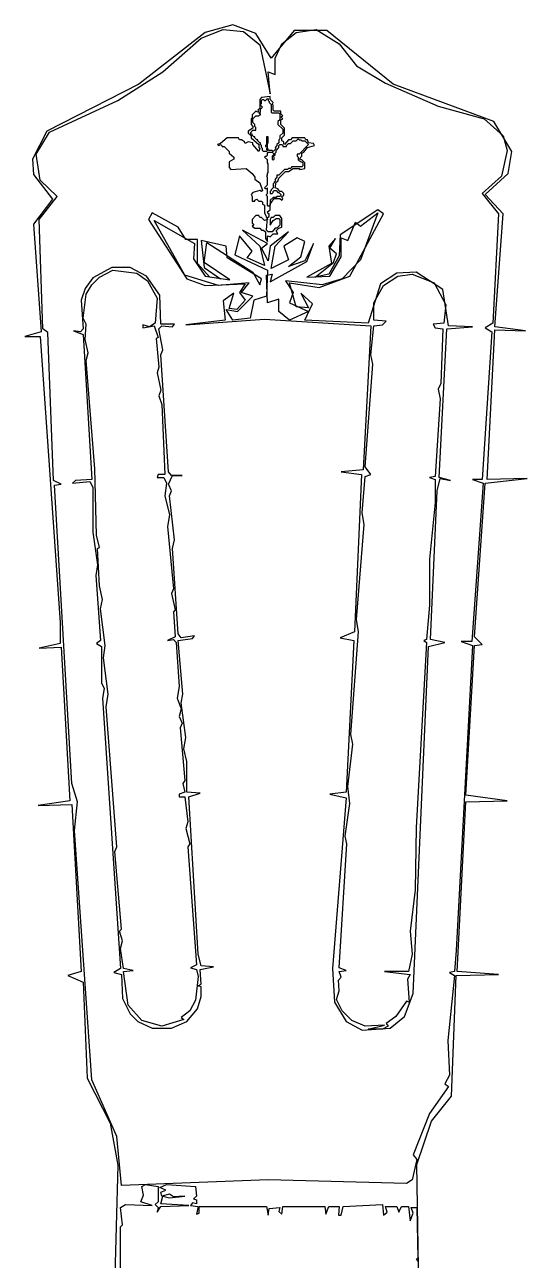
# Model space of a CAD drawing. Extents: x 166 to 207, y 289 to 490.
# Drawn here: x 166 to 206.7, y 389.9 to 489.8 of the extents above; entities that cross this region are included whole.
import ezdxf

# ---------------------------------------------------------------- set-up
doc = ezdxf.new("R2010")
doc.units = 0
doc.layers.add('BODY', color=7, linetype='Continuous')

msp = doc.modelspace()

# ---------------------------------------------------------------- linework, layer by layer
at = {"layer": 'BODY'}
for p, q in [((180.31, 488.682), (182.093, 489.38)), ((182.868, 489.767), (180.62, 489.147)), ((182.093, 489.38), (183.721, 489.225)), ((184.729, 489.07), (182.868, 489.767)), ((187.829, 489.302), (185.969, 487.054)), ((190.465, 489.302), (187.829, 489.302)), ((187.984, 489.147), (189.612, 489.38)), ((189.612, 489.38), (191.473, 488.217)), ((195.814, 484.961), (190.465, 489.302)), ((180.62, 489.147), (175.271, 484.961)), ((177.209, 485.969), (180.31, 488.682)), ((183.721, 489.225), (185.039, 488.14)), ((185.969, 487.054), (184.729, 489.07)), ((186.822, 488.217), (187.984, 489.147)), ((185.039, 488.14), (185.891, 484.186)), ((186.279, 487.054), (186.822, 488.217)), ((191.473, 488.217), (192.868, 486.434)), ((186.279, 485.736), (186.279, 487.054)), ((192.868, 486.434), (195.194, 485.039)), ((173.566, 483.643), (177.209, 485.969)), ((185.891, 484.186), (185.736, 485.969)), ((185.736, 485.969), (186.279, 485.736)), ((175.271, 484.961), (167.829, 481.163)), ((195.194, 485.039), (199.457, 483.178)), ((203.953, 481.938), (195.814, 484.961)), ((168.062, 481.085), (173.566, 483.643)), ((185.194, 483.876), (185.039, 483.721)), ((185.039, 483.721), (185.039, 483.023)), ((185.116, 483.333), (185.194, 483.411)), ((185.116, 483.256), (185.116, 483.333)), ((185.271, 483.101), (185.116, 483.256)), ((185.891, 483.953), (185.194, 483.876)), ((185.194, 483.643), (185.271, 483.721)), ((185.194, 483.411), (185.194, 483.643)), ((185.271, 483.721), (185.349, 483.721)), ((185.349, 483.721), (185.426, 483.643)), ((185.426, 483.643), (185.504, 483.643)), ((185.504, 483.643), (185.659, 483.798)), ((185.659, 483.798), (185.736, 483.721)), ((185.736, 483.721), (185.736, 483.643)), ((185.736, 483.643), (185.814, 483.566)), ((185.814, 483.566), (185.814, 483.488)), ((185.814, 483.488), (185.969, 483.333)), ((185.891, 483.721), (185.891, 483.953)), ((186.124, 483.488), (185.891, 483.721)), ((185.969, 483.333), (185.969, 482.713)), ((186.047, 483.333), (186.124, 483.488)), ((186.124, 483.256), (186.047, 483.333)), ((186.124, 482.868), (186.124, 483.256)), ((184.729, 482.791), (184.419, 482.481)), ((184.419, 482.481), (184.419, 482.248)), ((184.496, 482.171), (184.729, 482.403)), ((184.884, 482.713), (184.729, 482.791)), ((184.729, 482.403), (184.961, 482.403)), ((185.039, 483.023), (184.884, 482.868)), ((184.884, 482.868), (184.961, 482.791)), ((184.961, 482.791), (184.884, 482.713)), ((184.961, 482.636), (185.039, 482.713)), ((185.039, 482.558), (184.961, 482.636)), ((184.961, 482.403), (185.039, 482.481)), ((185.039, 482.713), (185.116, 482.713)), ((185.116, 482.558), (185.039, 482.558)), ((185.039, 482.481), (185.116, 482.481)), ((185.116, 482.946), (185.271, 483.101)), ((185.116, 482.713), (185.116, 482.946)), ((185.116, 482.481), (185.116, 482.558)), ((185.969, 482.713), (186.047, 482.636)), ((186.047, 482.636), (186.589, 482.636)), ((186.202, 482.791), (186.124, 482.868)), ((186.744, 482.791), (186.202, 482.791)), ((186.589, 482.636), (186.667, 482.558)), ((186.667, 482.558), (186.667, 482.093)), ((186.744, 482.558), (186.744, 482.791)), ((186.899, 482.403), (186.744, 482.558)), ((186.744, 482.326), (186.899, 482.403)), ((186.899, 482.171), (186.744, 482.326)), ((199.457, 483.178), (203.178, 482.171)), ((184.496, 481.395), (184.109, 481.163)), ((184.419, 482.248), (184.341, 482.171)), ((184.341, 482.171), (184.341, 481.705)), ((184.341, 481.705), (184.496, 481.55)), ((184.496, 481.86), (184.496, 482.171)), ((184.651, 481.705), (184.496, 481.86)), ((184.496, 481.55), (184.496, 481.395)), ((184.651, 481.55), (184.651, 481.705)), ((184.729, 481.473), (184.651, 481.55)), ((184.729, 481.24), (184.729, 481.473)), ((186.667, 482.093), (186.512, 481.938)), ((186.512, 481.938), (186.512, 481.705)), ((186.512, 481.705), (186.899, 481.318)), ((186.744, 482.093), (186.899, 482.171)), ((186.744, 481.705), (186.744, 482.093)), ((187.054, 481.395), (186.744, 481.705)), ((186.899, 481.318), (186.899, 481.008)), ((187.054, 480.853), (187.054, 481.395)), ((203.178, 482.171), (204.729, 480.775)), ((205.426, 479.535), (203.953, 481.938)), ((167.829, 481.163), (166.667, 478.915)), ((166.977, 479.302), (168.062, 481.085)), ((182.403, 480.62), (181.86, 480.155)), ((183.333, 480.62), (182.403, 480.62)), ((183.411, 480.465), (183.333, 480.62)), ((183.566, 480.465), (183.411, 480.465)), ((183.798, 480.31), (183.566, 480.465)), ((183.876, 480.155), (183.798, 480.31)), ((184.109, 480.31), (183.876, 480.155)), ((184.109, 481.163), (184.109, 481.008)), ((184.109, 481.008), (184.341, 480.775)), ((184.496, 480.233), (184.109, 480.31)), ((184.264, 481.008), (184.496, 481.24)), ((184.341, 480.93), (184.264, 481.008)), ((184.419, 480.93), (184.341, 480.93)), ((184.341, 480.775), (184.341, 480.62)), ((184.341, 480.62), (184.961, 480.078)), ((184.419, 480.853), (184.419, 480.93)), ((184.574, 480.698), (184.419, 480.853)), ((184.496, 481.24), (184.729, 481.24)), ((184.651, 480.698), (184.574, 480.698)), ((184.651, 480.62), (184.651, 480.698)), ((184.806, 480.465), (184.651, 480.62)), ((184.884, 480.465), (184.806, 480.465)), ((184.884, 480.388), (184.884, 480.465)), ((185.039, 480.233), (184.884, 480.388)), ((185.736, 480.698), (185.581, 480.698)), ((185.581, 480.698), (185.581, 480.078)), ((185.736, 480.233), (185.736, 480.698)), ((186.667, 480.543), (186.589, 480.465)), ((186.589, 480.465), (186.589, 480.233)), ((186.899, 481.008), (186.667, 480.775)), ((186.667, 480.775), (186.667, 480.543)), ((186.822, 480.62), (187.054, 480.853)), ((186.822, 480.388), (186.822, 480.62)), ((186.977, 480.31), (186.822, 480.388)), ((186.977, 480.155), (186.977, 480.31)), ((187.364, 480.465), (187.054, 480.078)), ((187.519, 480.465), (187.364, 480.465)), ((187.674, 480.62), (187.519, 480.465)), ((187.519, 480.155), (187.752, 480.388)), ((188.682, 480.62), (187.674, 480.62)), ((187.752, 480.388), (187.984, 480.388)), ((187.984, 480.388), (188.14, 480.543)), ((188.14, 480.543), (188.217, 480.465)), ((188.217, 480.465), (188.372, 480.465)), ((188.372, 480.465), (188.45, 480.388)), ((188.45, 480.388), (188.682, 480.388)), ((188.76, 480.465), (188.682, 480.62)), ((188.682, 480.388), (188.992, 480.078)), ((188.915, 480.465), (188.76, 480.465)), ((188.992, 480.233), (188.915, 480.465)), ((204.729, 480.775), (205.039, 479.612)), ((167.287, 477.209), (166.977, 479.302)), ((181.86, 480.155), (181.628, 480.078)), ((181.628, 480.078), (181.705, 480)), ((181.705, 480), (181.938, 480.078)), ((181.938, 480.078), (182.016, 479.922)), ((182.016, 479.922), (182.171, 479.922)), ((182.171, 479.922), (182.558, 479.535)), ((182.558, 479.535), (182.558, 479.38)), ((182.558, 479.38), (182.946, 479.07)), ((184.496, 480.078), (184.496, 480.233)), ((184.961, 479.535), (184.496, 480.078)), ((184.961, 480.078), (184.961, 479.845)), ((184.961, 479.845), (185.039, 479.767)), ((185.039, 479.767), (184.961, 479.535)), ((185.116, 480.233), (185.039, 480.233)), ((185.116, 480.078), (185.116, 480.233)), ((185.194, 480), (185.116, 480.078)), ((185.194, 479.845), (185.194, 480)), ((185.271, 479.767), (185.194, 479.845)), ((185.271, 479.612), (185.271, 479.767)), ((185.349, 479.535), (185.271, 479.612)), ((185.581, 479.535), (185.349, 479.535)), ((185.581, 480.078), (185.504, 480)), ((185.504, 480), (185.504, 479.922)), ((185.504, 479.922), (185.581, 479.922)), ((185.581, 479.922), (185.659, 479.845)), ((185.659, 479.845), (185.581, 479.767)), ((185.581, 479.767), (185.581, 479.69)), ((185.581, 479.69), (185.659, 479.612)), ((185.659, 479.612), (185.581, 479.535)), ((185.659, 480.155), (185.736, 480.233)), ((185.659, 479.767), (185.659, 480.155)), ((185.814, 479.612), (185.659, 479.767)), ((185.659, 479.38), (185.736, 479.457)), ((185.659, 479.225), (185.659, 479.38)), ((185.736, 479.457), (186.047, 479.457)), ((186.047, 479.612), (185.814, 479.612)), ((186.124, 479.535), (186.047, 479.612)), ((186.047, 479.457), (186.202, 479.302)), ((186.202, 479.302), (186.047, 479.147)), ((186.357, 479.767), (186.124, 479.535)), ((186.434, 480), (186.279, 479.845)), ((186.279, 479.845), (186.357, 479.767)), ((186.279, 479.38), (186.357, 479.457)), ((186.279, 479.225), (186.279, 479.38)), ((186.357, 479.612), (186.589, 479.845)), ((186.357, 479.457), (186.357, 479.612)), ((186.589, 480.233), (186.434, 480.078)), ((186.434, 480.078), (186.434, 480)), ((186.589, 480), (186.667, 480.078)), ((186.589, 479.845), (186.589, 480)), ((186.667, 480.078), (186.822, 480.078)), ((186.822, 480.078), (186.899, 480)), ((186.899, 480), (186.899, 479.922)), ((186.899, 479.922), (187.209, 479.922)), ((187.054, 480.078), (186.977, 480.155)), ((187.209, 480), (187.364, 480.155)), ((187.209, 479.922), (187.209, 480)), ((187.364, 480.155), (187.519, 480.155)), ((188.217, 479.302), (188.062, 479.302)), ((188.062, 479.302), (188.062, 479.147)), ((188.992, 480.078), (188.217, 479.302)), ((188.45, 479.38), (188.605, 479.457)), ((188.45, 479.147), (188.45, 479.38)), ((188.605, 479.457), (188.915, 479.845)), ((188.915, 479.845), (189.457, 480)), ((189.38, 480.155), (188.992, 480.233)), ((189.457, 480), (189.38, 480.155)), ((205.039, 479.612), (204.574, 477.519)), ((205.116, 477.752), (205.426, 479.535)), ((166.667, 478.915), (166.744, 477.674)), ((182.946, 478.915), (182.558, 478.682)), ((182.558, 478.682), (182.558, 478.217)), ((182.946, 479.07), (182.946, 478.915)), ((185.426, 479.07), (185.504, 479.147)), ((185.659, 478.837), (185.426, 479.07)), ((185.504, 479.147), (185.581, 479.147)), ((185.581, 479.147), (185.659, 479.225)), ((185.659, 478.605), (185.659, 478.837)), ((185.736, 478.527), (185.659, 478.605)), ((185.736, 477.829), (185.736, 478.527)), ((186.047, 479.147), (186.047, 478.915)), ((186.047, 478.915), (186.124, 478.837)), ((186.124, 479.147), (186.202, 479.225)), ((186.202, 479.07), (186.124, 479.147)), ((186.124, 478.837), (186.202, 478.915)), ((186.202, 479.225), (186.279, 479.225)), ((186.202, 478.915), (186.202, 479.07)), ((188.45, 478.295), (187.597, 478.295)), ((187.597, 478.295), (187.597, 478.217)), ((188.062, 479.147), (188.14, 479.07)), ((188.14, 479.07), (188.14, 478.837)), ((188.14, 478.837), (188.217, 478.76)), ((188.217, 478.915), (188.45, 479.147)), ((188.45, 478.837), (188.217, 478.915)), ((188.217, 478.76), (188.295, 478.76)), ((188.295, 478.76), (188.372, 478.682)), ((188.372, 478.682), (188.45, 478.682)), ((188.682, 478.605), (188.45, 478.837)), ((188.45, 478.682), (188.527, 478.605)), ((188.527, 478.372), (188.45, 478.295)), ((188.527, 478.605), (188.527, 478.372)), ((188.682, 478.14), (188.682, 478.605)), ((166.744, 477.674), (168.295, 475.659)), ((182.558, 478.217), (182.713, 478.062)), ((182.713, 478.062), (183.953, 478.14)), ((183.953, 478.14), (184.419, 477.752)), ((184.419, 477.752), (184.651, 477.442)), ((184.651, 477.442), (184.651, 477.287)), ((184.651, 477.287), (185.039, 476.977)), ((185.581, 477.519), (185.659, 477.597)), ((185.659, 477.442), (185.581, 477.519)), ((185.659, 477.752), (185.736, 477.829)), ((185.659, 477.597), (185.659, 477.752)), ((185.659, 476.822), (185.659, 477.442)), ((186.434, 477.442), (186.279, 477.287)), ((186.279, 477.287), (186.279, 477.132)), ((186.589, 477.597), (186.434, 477.597)), ((186.434, 477.597), (186.434, 477.442)), ((186.512, 477.132), (186.589, 477.364)), ((187.054, 478.062), (186.589, 477.597)), ((186.589, 477.364), (187.132, 477.907)), ((187.287, 478.062), (187.054, 478.062)), ((187.132, 477.907), (187.364, 477.907)), ((187.364, 478.14), (187.287, 478.062)), ((187.519, 478.14), (187.364, 478.14)), ((187.364, 477.907), (187.752, 478.14)), ((187.597, 478.217), (187.519, 478.14)), ((187.752, 478.14), (188.217, 478.14)), ((188.217, 478.14), (188.295, 478.062)), ((188.295, 478.062), (188.682, 478.14)), ((204.574, 477.519), (203.023, 476.124)), ((203.256, 476.047), (205.116, 477.752)), ((168.682, 475.891), (167.287, 477.209)), ((185.039, 476.357), (184.496, 476.202)), ((185.039, 476.977), (185.271, 476.357)), ((185.194, 476.279), (185.039, 476.357)), ((185.271, 476.357), (185.194, 476.279)), ((185.426, 476.589), (185.659, 476.822)), ((185.504, 476.512), (185.426, 476.589)), ((185.581, 476.512), (185.504, 476.512)), ((185.659, 476.589), (185.581, 476.512)), ((185.659, 476.124), (185.659, 476.589)), ((185.969, 476.357), (185.891, 476.279)), ((185.891, 476.279), (185.891, 476.124)), ((186.124, 476.589), (185.969, 476.434)), ((185.969, 476.434), (185.969, 476.357)), ((186.202, 476.977), (186.124, 476.899)), ((186.124, 476.899), (186.124, 476.589)), ((186.124, 476.279), (186.202, 476.357)), ((186.124, 476.202), (186.124, 476.279)), ((186.279, 477.132), (186.202, 477.054)), ((186.202, 477.054), (186.202, 476.977)), ((186.202, 476.357), (186.357, 476.357)), ((186.279, 476.589), (186.357, 477.054)), ((186.512, 476.512), (186.279, 476.589)), ((186.357, 477.054), (186.512, 477.132)), ((186.357, 476.357), (186.512, 476.202)), ((186.667, 476.279), (186.512, 476.512)), ((186.822, 476.279), (186.667, 476.279)), ((186.977, 476.124), (186.822, 476.279)), ((168.295, 475.659), (166.744, 473.643)), ((167.209, 474.031), (168.682, 475.891)), ((184.496, 476.202), (184.341, 476.047)), ((184.341, 476.047), (184.419, 475.891)), ((184.419, 475.891), (184.419, 475.504)), ((184.419, 475.504), (184.651, 475.504)), ((184.651, 475.581), (184.806, 475.659)), ((184.651, 475.504), (184.651, 475.581)), ((184.806, 475.659), (184.961, 475.504)), ((184.961, 475.504), (185.194, 475.504)), ((185.194, 475.504), (185.271, 475.426)), ((185.271, 475.426), (185.271, 475.271)), ((185.271, 475.271), (185.426, 475.194)), ((185.581, 476.047), (185.659, 476.124)), ((185.581, 475.969), (185.581, 476.047)), ((185.659, 475.891), (185.581, 475.969)), ((185.659, 475.194), (185.659, 475.891)), ((185.891, 476.124), (186.047, 476.124)), ((186.124, 475.814), (185.891, 475.581)), ((185.891, 475.271), (186.202, 475.736)), ((185.891, 475.581), (185.891, 475.194)), ((185.891, 474.806), (185.891, 475.271)), ((186.047, 476.124), (186.124, 476.202)), ((186.357, 475.814), (186.124, 475.814)), ((186.202, 475.736), (186.667, 475.736)), ((186.434, 475.891), (186.357, 475.814)), ((186.667, 475.891), (186.434, 475.891)), ((186.512, 476.202), (186.589, 476.202)), ((186.589, 476.202), (186.744, 476.047)), ((186.744, 475.969), (186.667, 475.891)), ((186.667, 475.736), (186.822, 475.581)), ((186.744, 476.047), (186.744, 475.969)), ((186.822, 475.891), (186.977, 475.969)), ((186.899, 475.659), (186.822, 475.891)), ((186.822, 475.581), (186.899, 475.659)), ((186.977, 475.969), (186.977, 476.124)), ((203.023, 476.124), (204.341, 474.496)), ((204.729, 474.496), (203.256, 476.047)), ((176.357, 474.574), (176.047, 474.031)), ((178.45, 473.411), (176.357, 474.574)), ((184.729, 474.341), (184.419, 474.031)), ((184.961, 474.341), (184.729, 474.341)), ((185.039, 474.186), (184.961, 474.341)), ((185.426, 475.194), (185.426, 474.574)), ((185.426, 474.574), (185.659, 474.031)), ((185.736, 475.116), (185.659, 475.194)), ((185.659, 474.651), (185.891, 474.806)), ((185.736, 474.496), (185.659, 474.651)), ((185.659, 474.186), (185.814, 474.264)), ((185.814, 475.116), (185.736, 475.116)), ((185.814, 474.496), (185.736, 474.496)), ((185.891, 475.194), (185.814, 475.116)), ((185.814, 474.264), (185.814, 474.496)), ((186.279, 474.341), (186.124, 474.186)), ((186.667, 474.341), (186.279, 474.341)), ((186.822, 474.109), (186.667, 474.341)), ((194.574, 474.806), (191.55, 472.791)), ((192.326, 469.457), (195.039, 474.496)), ((193.178, 473.488), (194.574, 474.574)), ((194.574, 474.574), (193.178, 470.775)), ((195.039, 474.496), (194.574, 474.806)), ((204.341, 474.496), (203.876, 465.659)), ((204.031, 465.349), (204.729, 474.496)), ((166.744, 473.643), (167.364, 464.961)), ((167.519, 465.194), (167.209, 474.031)), ((176.047, 474.031), (179.147, 469.225)), ((178.992, 469.535), (176.512, 473.953)), ((176.512, 473.953), (179.767, 472.093)), ((179.07, 472.403), (178.45, 473.411)), ((184.419, 474.031), (184.419, 473.721)), ((184.419, 473.721), (184.574, 473.566)), ((184.574, 473.566), (184.419, 473.488)), ((184.419, 473.488), (184.651, 473.333)), ((184.651, 473.333), (185.039, 473.333)), ((185.194, 474.186), (185.039, 474.186)), ((185.039, 473.333), (185.194, 473.178)), ((185.426, 473.953), (185.194, 474.186)), ((185.659, 474.031), (185.426, 473.953)), ((185.581, 473.178), (185.659, 474.186)), ((185.969, 474.186), (185.891, 474.031)), ((185.891, 474.031), (185.891, 473.566)), ((185.891, 473.566), (186.124, 473.953)), ((186.124, 474.186), (185.969, 474.186)), ((186.279, 473.333), (186.047, 473.023)), ((186.124, 473.953), (186.357, 474.109)), ((186.434, 473.333), (186.279, 473.333)), ((186.357, 474.109), (186.589, 474.109)), ((186.357, 473.101), (186.589, 473.333)), ((186.667, 473.566), (186.434, 473.333)), ((186.589, 474.109), (186.667, 474.031)), ((186.589, 473.333), (186.822, 473.411)), ((186.667, 474.031), (186.667, 473.566)), ((186.822, 473.411), (186.822, 474.109)), ((192.171, 472.326), (192.791, 473.798)), ((192.791, 473.798), (193.178, 473.488)), ((180, 472.403), (179.07, 472.403)), ((180, 470.465), (180, 472.403)), ((182.326, 471.86), (180.31, 472.326)), ((180.31, 472.326), (180.543, 470.155)), ((183.411, 472.713), (183.023, 471.163)), ((184.419, 471.473), (183.411, 472.713)), ((185.659, 472.093), (183.643, 473.178)), ((183.643, 473.178), (185.039, 471.86)), ((185.194, 473.178), (185.349, 473.178)), ((185.349, 473.178), (185.504, 473.023)), ((185.504, 473.023), (185.504, 472.481)), ((185.504, 472.481), (185.659, 472.248)), ((185.736, 473.023), (185.581, 473.178)), ((185.659, 472.636), (185.736, 472.713)), ((185.659, 472.248), (185.659, 472.636)), ((186.047, 473.023), (185.736, 473.023)), ((185.736, 472.713), (185.891, 472.636)), ((187.364, 473.023), (185.891, 471.86)), ((185.891, 472.636), (186.124, 472.868)), ((186.124, 472.868), (186.512, 472.868)), ((186.279, 471.86), (187.364, 473.023)), ((186.512, 472.868), (186.357, 473.101)), ((188.062, 472.558), (186.977, 471.86)), ((188.682, 472.248), (188.062, 472.558)), ((191.163, 472.481), (190.62, 471.86)), ((190.698, 471.705), (191.163, 472.481)), ((191.55, 472.791), (191.473, 471.085)), ((191.628, 471.008), (191.628, 472.558)), ((191.628, 472.558), (192.171, 472.326)), ((179.767, 472.093), (179.69, 470.853)), ((180.543, 470.543), (180.775, 472.171)), ((180.775, 472.171), (184.496, 469.767)), ((182.403, 470.93), (182.326, 471.86)), ((184.031, 470.93), (184.419, 471.473)), ((185.039, 471.86), (185.426, 470.31)), ((185.194, 471.705), (185.659, 472.093)), ((185.736, 470.698), (185.194, 471.705)), ((185.891, 471.86), (185.736, 470.698)), ((185.969, 470.078), (186.279, 471.86)), ((186.977, 471.86), (187.364, 470.775)), ((188.372, 471.008), (188.682, 472.248)), ((189.38, 472.093), (188.682, 470.698)), ((188.837, 470.62), (189.38, 472.093)), ((190.62, 471.86), (190.853, 470.465)), ((191.24, 471.24), (190.698, 471.705)), ((179.69, 470.853), (180.62, 469.457)), ((181.008, 469.38), (180, 470.465)), ((182.636, 469.147), (180.543, 470.543)), ((185.194, 469.225), (182.403, 470.93)), ((183.023, 471.163), (185.659, 469.922)), ((185.426, 470.31), (184.031, 470.93)), ((185.891, 468.992), (188.837, 470.62)), ((187.364, 470.775), (185.969, 470.078)), ((187.364, 470.233), (188.372, 471.008)), ((188.682, 470.698), (187.364, 470.233)), ((190.853, 470.465), (188.837, 469.38)), ((189.535, 469.38), (191.008, 470.543)), ((191.473, 471.085), (190.62, 469.612)), ((190.698, 469.457), (191.628, 471.008)), ((191.008, 470.543), (191.24, 471.24)), ((193.178, 470.775), (191.705, 469.225)), ((171.55, 469.302), (170.93, 468.45)), ((171.473, 468.76), (172.093, 469.38)), ((173.101, 470.155), (171.55, 469.302)), ((172.093, 469.38), (173.178, 469.922)), ((174.574, 470.155), (173.101, 470.155)), ((173.178, 469.922), (175.116, 469.69)), ((175.891, 469.457), (174.574, 470.155)), ((175.116, 469.69), (175.969, 469.07)), ((176.977, 467.907), (175.891, 469.457)), ((181.705, 468.682), (178.992, 469.535)), ((180.543, 470.155), (181.86, 469.225)), ((180.62, 469.457), (182.636, 469.147)), ((181.86, 469.225), (181.008, 469.38)), ((184.496, 469.767), (185.039, 468.76)), ((185.659, 469.922), (185.581, 467.829)), ((185.581, 469.535), (186.047, 469.612)), ((185.659, 467.287), (185.581, 469.535)), ((186.047, 469.612), (185.891, 468.992)), ((188.837, 469.38), (190.698, 469.457)), ((190.62, 469.612), (189.535, 469.38)), ((189.845, 468.527), (192.326, 469.457)), ((196.124, 469.69), (194.806, 468.837)), ((195.039, 468.682), (196.202, 469.457)), ((197.674, 469.767), (196.124, 469.69)), ((196.202, 469.457), (197.364, 469.612)), ((197.364, 469.612), (199.147, 468.915)), ((199.845, 468.372), (197.674, 469.767)), ((170.93, 468.45), (170.62, 467.519)), ((171.008, 467.984), (171.473, 468.76)), ((175.969, 469.07), (176.744, 467.674)), ((179.147, 469.225), (180.62, 468.682)), ((180.62, 468.682), (183.876, 468.837)), ((184.186, 468.915), (181.705, 468.682)), ((183.876, 468.837), (183.411, 468.14)), ((183.566, 468.14), (184.186, 468.915)), ((185.039, 468.76), (185.194, 469.225)), ((190.078, 468.76), (187.132, 469.07)), ((187.132, 469.07), (187.752, 468.14)), ((187.984, 466.977), (187.442, 468.915)), ((187.442, 468.915), (189.845, 468.527)), ((191.705, 469.225), (190.078, 468.76)), ((194.806, 468.837), (193.798, 465.659)), ((194.264, 467.287), (195.039, 468.682)), ((199.147, 468.915), (200.078, 467.132)), ((200.31, 465.426), (199.845, 468.372)), ((170.62, 467.519), (170.775, 465.194)), ((170.775, 466.047), (171.008, 467.984)), ((176.744, 467.674), (176.589, 465.659)), ((177.054, 465.581), (176.977, 467.907)), ((182.946, 468.062), (182.093, 467.442)), ((182.093, 467.442), (182.248, 465.891)), ((182.558, 466.822), (182.946, 468.062)), ((183.876, 467.519), (183.178, 466.744)), ((183.256, 466.589), (184.496, 467.829)), ((183.411, 468.14), (183.876, 467.519)), ((184.496, 467.829), (183.566, 468.14)), ((184.574, 467.519), (184.264, 466.047)), ((185.581, 467.829), (184.574, 467.519)), ((186.589, 467.597), (185.659, 467.287)), ((186.589, 466.589), (186.589, 467.597)), ((187.752, 468.14), (187.442, 467.287)), ((187.442, 467.287), (188.992, 466.589)), ((189.302, 467.209), (188.372, 468.062)), ((188.372, 468.062), (188.992, 466.899)), ((194.264, 465.891), (194.264, 467.287)), ((182.868, 465.891), (182.326, 466.744)), ((182.326, 466.744), (183.256, 466.589)), ((183.178, 466.744), (182.558, 466.822)), ((187.442, 465.891), (186.589, 466.589)), ((188.992, 466.589), (187.442, 465.891)), ((188.992, 466.899), (187.984, 466.977)), ((188.682, 465.891), (189.302, 467.209)), ((200.078, 467.132), (199.922, 465.659)), ((171.008, 465.581), (170.775, 466.047)), ((170.93, 464.341), (171.008, 465.581)), ((176.124, 465.349), (175.581, 465.504)), ((175.581, 465.504), (175.581, 465.271)), ((175.581, 465.271), (176.512, 465.426)), ((176.589, 465.659), (176.124, 465.349)), ((176.512, 465.426), (176.822, 464.496)), ((176.899, 465.194), (177.132, 465.426)), ((178.14, 465.581), (177.054, 465.581)), ((177.132, 465.426), (177.984, 465.349)), ((177.984, 465.349), (178.14, 465.581)), ((179.07, 465.504), (185.426, 465.969)), ((182.248, 465.891), (179.07, 465.504)), ((184.264, 466.047), (182.868, 465.891)), ((185.426, 465.969), (194.031, 465.426)), ((193.798, 465.659), (188.682, 465.891)), ((194.031, 465.426), (193.411, 453.798)), ((194.031, 463.101), (194.264, 465.426)), ((195.271, 465.814), (194.264, 465.891)), ((194.264, 465.426), (194.961, 465.504)), ((194.961, 465.504), (195.271, 465.814)), ((199.922, 465.659), (199.07, 465.581)), ((199.07, 465.581), (199.225, 465.271)), ((200.155, 465.194), (202.248, 465.349)), ((202.248, 465.349), (200.31, 465.426)), ((203.876, 465.659), (203.256, 465.271)), ((206.512, 465.039), (204.031, 465.349)), ((167.364, 464.961), (166.047, 464.574)), ((166.047, 464.574), (167.287, 464.574)), ((167.287, 464.574), (168.915, 441.473)), ((167.907, 464.884), (167.519, 465.194)), ((168.372, 452.946), (167.907, 464.884)), ((170.543, 464.961), (170, 465.039)), ((170, 465.039), (170.775, 464.729)), ((170.775, 465.194), (170.543, 464.961)), ((170.775, 464.729), (171.473, 453.023)), ((171.163, 463.256), (170.93, 464.341)), ((176.822, 464.496), (176.667, 464.419)), ((176.667, 464.419), (176.899, 462.093)), ((177.209, 463.488), (176.899, 465.194)), ((199.225, 465.271), (199.845, 465.194)), ((199.535, 453.178), (200.155, 465.194)), ((199.845, 465.194), (199.69, 460.775)), ((203.798, 464.961), (203.023, 453.023)), ((203.256, 465.271), (203.798, 464.961)), ((203.411, 453.023), (204.031, 465.116)), ((204.031, 465.116), (206.512, 465.039)), ((177.054, 463.101), (177.209, 463.488)), ((171.008, 462.636), (171.163, 463.256)), ((171.705, 453.876), (171.008, 462.636)), ((177.674, 453.643), (177.054, 463.101)), ((193.566, 454.031), (194.186, 462.326)), ((194.186, 462.326), (194.031, 463.101)), ((176.899, 462.093), (176.744, 461.628)), ((176.744, 461.628), (177.054, 460.233)), ((199.69, 460.775), (199.457, 460.31)), ((199.457, 460.31), (199.612, 459.535)), ((177.054, 460.233), (176.899, 459.767)), ((176.899, 459.767), (177.132, 459.07)), ((199.612, 459.535), (199.225, 453.256)), ((177.132, 459.07), (177.364, 453.411)), ((171.86, 448.527), (171.705, 453.876)), ((176.822, 453.411), (176.744, 453.178)), ((177.364, 453.411), (176.822, 453.411)), ((177.907, 453.333), (177.674, 453.643)), ((177.674, 452.636), (177.984, 453.333)), ((178.76, 453.333), (177.907, 453.333)), ((177.984, 453.333), (178.76, 453.333)), ((193.411, 453.798), (191.628, 453.643)), ((191.628, 453.643), (193.256, 453.411)), ((193.256, 453.411), (192.713, 440.698)), ((194.031, 453.411), (193.566, 454.031)), ((193.566, 453.256), (194.031, 453.411)), ((168.992, 452.636), (168.372, 452.946)), ((168.45, 452.558), (168.992, 452.636)), ((169.845, 428.45), (168.45, 452.558)), ((170.155, 452.946), (169.922, 452.713)), ((169.922, 452.713), (171.318, 452.868)), ((171.473, 453.023), (170.155, 452.946)), ((171.318, 452.868), (171.55, 452.403)), ((171.55, 452.403), (171.55, 448.76)), ((176.744, 453.178), (177.287, 453.178)), ((177.287, 453.178), (177.519, 452.713)), ((177.519, 452.713), (177.364, 451.705)), ((177.907, 452.093), (177.674, 452.636)), ((193.333, 450.31), (193.566, 453.256)), ((199.225, 453.256), (198.76, 453.178)), ((198.76, 453.178), (199.225, 453.023)), ((199.225, 453.023), (199.225, 451.163)), ((199.38, 452.093), (199.612, 453.101)), ((200.465, 452.946), (199.535, 453.178)), ((199.612, 453.101), (200.465, 452.946)), ((203.101, 452.713), (202.171, 439.922)), ((203.023, 453.023), (202.248, 453.023)), ((202.248, 453.023), (203.101, 452.713)), ((202.403, 440.31), (203.256, 452.713)), ((203.256, 452.713), (206.667, 453.101)), ((206.667, 453.101), (203.411, 453.023)), ((177.364, 451.705), (177.752, 450.155)), ((177.752, 451.705), (177.907, 452.093)), ((178.14, 448.14), (177.752, 451.705)), ((198.837, 440.078), (199.38, 452.093)), ((193.488, 449.38), (193.333, 450.31)), ((199.225, 451.163), (198.76, 446.589)), ((177.752, 450.155), (177.597, 449.225)), ((192.868, 441.705), (193.488, 449.38)), ((171.55, 448.76), (171.938, 446.124)), ((172.093, 447.519), (171.86, 448.527)), ((177.597, 449.225), (178.062, 444.186)), ((171.938, 447.442), (172.093, 447.519)), ((172.093, 444.419), (171.938, 447.442)), ((177.984, 447.442), (178.14, 448.14)), ((178.45, 440.543), (177.984, 447.442)), ((198.76, 446.589), (198.76, 442.868)), ((171.938, 446.124), (171.783, 445.271)), ((171.783, 445.271), (172.171, 440)), ((172.326, 443.333), (172.093, 444.419)), ((172.171, 442.558), (172.326, 443.333)), ((178.062, 444.186), (177.907, 443.798)), ((177.907, 443.798), (178.217, 442.481)), ((172.558, 439.612), (172.171, 442.558)), ((178.217, 442.481), (178.062, 442.326)), ((178.062, 442.326), (178.217, 440.31)), ((198.76, 442.868), (198.527, 440.078)), ((168.915, 441.473), (168.915, 439.767)), ((193.023, 440.698), (192.868, 441.705)), ((178.682, 440.233), (178.45, 440.543)), ((179.767, 440.388), (178.682, 440.233)), ((179.612, 440.155), (179.767, 440.388)), ((192.713, 440.698), (191.55, 440.233)), ((192.403, 432.403), (193.023, 440.698)), ((168.915, 439.767), (167.209, 439.38)), ((167.209, 439.38), (168.992, 439.457)), ((168.992, 439.457), (169.69, 427.054)), ((172.171, 440), (171.86, 439.767)), ((171.86, 439.767), (172.248, 439.535)), ((172.248, 439.535), (172.248, 436.589)), ((172.403, 438.605), (172.558, 439.612)), ((178.217, 440.31), (177.597, 440)), ((177.597, 440), (178.062, 440.078)), ((178.062, 440.078), (178.295, 439.845)), ((178.295, 439.845), (178.527, 436.279)), ((178.45, 440), (179.612, 440.155)), ((178.837, 435.659), (178.45, 440)), ((191.55, 440.233), (192.636, 440)), ((192.636, 440), (192.016, 427.752)), ((197.442, 411.473), (198.682, 439.535)), ((198.527, 439.845), (197.674, 424.884)), ((198.527, 440.078), (198.295, 440)), ((198.295, 440), (198.527, 439.845)), ((198.682, 439.535), (200, 439.845)), ((200, 439.845), (198.837, 440.078)), ((202.248, 439.612), (200.93, 414.961)), ((202.171, 439.922), (201.318, 439.922)), ((201.318, 439.922), (202.248, 439.612)), ((201.705, 427.519), (202.403, 439.612)), ((203.023, 439.69), (202.403, 440.31)), ((202.403, 439.612), (203.023, 439.69)), ((172.791, 435.659), (172.403, 438.605)), ((172.248, 436.589), (172.481, 436.124)), ((172.481, 436.124), (172.326, 435.349)), ((172.326, 435.349), (173.798, 413.488)), ((172.636, 434.651), (172.791, 435.659)), ((178.527, 436.279), (178.372, 435.349)), ((178.372, 435.349), (178.682, 434.496)), ((178.682, 434.961), (178.837, 435.659)), ((173.488, 423.333), (172.636, 434.651)), ((178.682, 434.496), (178.527, 433.876)), ((179.07, 432.171), (178.682, 434.961)), ((178.527, 433.876), (178.76, 433.333)), ((178.76, 433.333), (178.605, 432.946)), ((178.605, 432.946), (178.992, 428.682)), ((192.558, 431.628), (192.403, 432.403)), ((178.915, 431.24), (179.07, 432.171)), ((192.171, 428.217), (192.558, 431.628)), ((179.147, 430.233), (178.915, 431.24)), ((179.147, 427.752), (179.147, 430.233)), ((170.31, 426.977), (169.845, 428.45)), ((178.992, 428.682), (178.837, 428.45)), ((178.837, 428.45), (178.992, 427.752)), ((178.992, 427.752), (178.527, 427.597)), ((178.527, 427.597), (178.527, 427.364)), ((178.527, 427.364), (178.992, 427.364)), ((178.992, 427.364), (179.225, 425.349)), ((180.233, 427.674), (179.147, 427.752)), ((179.302, 427.364), (180.233, 427.674)), ((180.078, 414.651), (179.302, 427.364)), ((192.016, 427.752), (190.698, 427.597)), ((190.698, 427.597), (192.016, 427.287)), ((192.326, 426.822), (192.171, 428.217)), ((205.039, 427.054), (201.705, 427.519)), ((169.69, 427.054), (167.132, 426.667)), ((167.132, 426.667), (169.845, 426.744)), ((169.845, 426.744), (170.62, 413.256)), ((170.078, 424.651), (170.31, 426.977)), ((192.016, 427.287), (190.93, 413.488)), ((191.938, 424.186), (192.326, 426.822)), ((201.008, 413.256), (201.705, 426.977)), ((201.705, 426.977), (205.039, 427.054)), ((179.225, 425.349), (179.07, 424.806)), ((171.473, 404.496), (170.078, 424.651)), ((179.07, 424.806), (179.38, 423.566)), ((197.674, 424.884), (197.597, 419.845)), ((179.38, 423.566), (179.225, 423.333)), ((191.473, 413.566), (192.093, 423.566)), ((192.093, 423.566), (191.938, 424.186)), ((173.333, 422.946), (173.488, 423.333)), ((173.876, 416.667), (173.333, 422.946)), ((179.225, 423.333), (179.922, 413.798)), ((197.597, 419.845), (197.209, 416.512)), ((173.721, 416.512), (173.876, 416.667)), ((173.953, 415.736), (173.721, 416.512)), ((197.209, 416.512), (197.364, 414.651)), ((173.798, 415.116), (173.953, 415.736)), ((174.031, 413.488), (173.798, 415.116)), ((180.31, 413.721), (180.078, 414.651)), ((197.364, 414.651), (197.054, 413.256)), ((200.93, 414.961), (200.775, 413.256)), ((173.798, 413.488), (173.256, 413.178)), ((174.806, 413.333), (174.031, 413.488)), ((179.922, 413.798), (179.457, 413.566)), ((179.457, 413.566), (179.922, 413.411)), ((179.922, 413.411), (180.078, 412.868)), ((180.233, 413.411), (181.318, 413.643)), ((180.31, 412.248), (180.233, 413.411)), ((181.318, 413.643), (180.31, 413.721)), ((190.93, 413.488), (191.085, 410.775)), ((192.016, 413.333), (191.473, 413.566)), ((170.62, 413.256), (169.535, 412.946)), ((169.535, 412.946), (170.775, 412.403)), ((170.775, 412.403), (171.085, 404.651)), ((173.256, 413.178), (173.876, 413.023)), ((173.876, 413.023), (173.953, 411.085)), ((174.031, 413.256), (174.806, 413.333)), ((174.419, 410.543), (174.031, 413.256)), ((180.078, 412.868), (179.845, 410.93)), ((191.395, 412.558), (191.628, 412.791)), ((191.473, 411.705), (191.395, 412.558)), ((191.473, 413.256), (192.016, 413.333)), ((191.628, 412.791), (191.473, 413.256)), ((197.054, 413.256), (195.116, 413.256)), ((195.116, 413.256), (197.209, 413.023)), ((197.209, 413.023), (196.977, 412.636)), ((196.977, 412.636), (197.132, 410.775)), ((200.775, 412.946), (200.233, 407.674)), ((200.775, 413.256), (200.388, 413.178)), ((200.388, 413.178), (200.775, 412.946)), ((200.543, 403.178), (200.93, 412.946)), ((200.93, 412.946), (204.341, 413.023)), ((204.341, 413.023), (201.008, 413.256)), ((180.078, 412.093), (180.31, 412.248)), ((180.31, 412.016), (180.078, 412.093)), ((180.31, 411.24), (180.31, 412.016)), ((191.24, 411.008), (191.473, 411.705)), ((196.744, 409.612), (197.442, 411.473)), ((173.953, 411.085), (174.574, 409.845)), ((175.504, 409.302), (174.419, 410.543)), ((179.845, 410.93), (179.38, 410.078)), ((180, 410.233), (180.31, 411.24)), ((191.085, 410.775), (192.016, 409.225)), ((191.705, 410.078), (191.24, 411.008)), ((196.899, 410.853), (196.047, 409.612)), ((197.132, 410.775), (196.899, 410.853)), ((174.574, 409.845), (175.194, 409.225)), ((178.915, 409.38), (177.132, 408.837)), ((179.38, 410.078), (178.682, 409.535)), ((178.682, 409.535), (178.915, 409.38)), ((179.147, 409.225), (180, 410.233)), ((192.481, 409.302), (191.705, 410.078)), ((196.047, 409.612), (195.271, 409.07)), ((195.581, 408.682), (196.744, 409.612)), ((175.194, 409.225), (176.357, 408.682)), ((177.132, 408.837), (175.504, 409.302)), ((176.357, 408.682), (177.907, 408.682)), ((177.907, 408.682), (179.147, 409.225)), ((192.016, 409.225), (193.333, 408.527)), ((193.566, 408.837), (192.481, 409.302)), ((193.333, 408.527), (195.581, 408.682)), ((195.116, 408.915), (193.566, 408.837)), ((193.798, 408.605), (195.116, 408.915)), ((194.961, 408.605), (193.798, 408.605)), ((195.426, 408.837), (194.961, 408.605)), ((195.271, 409.07), (195.426, 408.837)), ((200.233, 407.674), (200.388, 404.884)), ((171.085, 404.651), (172.946, 401.008)), ((173.488, 399.922), (171.473, 404.496)), ((200.388, 404.884), (200, 404.186)), ((200.31, 403.953), (198.76, 401.783)), ((200, 404.186), (200.31, 403.953)), ((198.915, 401.163), (200.543, 403.178)), ((198.76, 401.783), (197.442, 398.45)), ((172.946, 401.008), (173.566, 397.597)), ((197.752, 397.674), (198.915, 401.163)), ((173.876, 395.969), (173.488, 399.922)), ((197.442, 398.45), (197.752, 398.062)), ((173.566, 397.597), (172.248, 346.357)), ((197.752, 398.062), (197.364, 396.434)), ((198.527, 343.798), (197.752, 397.674)), ((185.736, 396.434), (173.876, 395.969)), ((196.899, 396.124), (185.736, 396.434)), ((197.364, 396.434), (196.899, 396.124)), ((175.504, 395.891), (175.814, 396.047)), ((175.659, 395.194), (175.504, 395.891)), ((175.814, 396.047), (176.822, 395.891)), ((176.822, 395.891), (176.822, 394.651)), ((176.977, 395.814), (177.519, 396.047)), ((177.442, 395.581), (176.977, 395.814)), ((177.054, 395.426), (177.442, 395.581)), ((177.132, 395.116), (177.054, 395.426)), ((177.519, 396.047), (179.845, 395.891)), ((179.845, 395.891), (179.922, 395.116)), ((173.798, 394.186), (174.186, 394.419)), ((174.186, 394.419), (176.357, 394.341)), ((175.426, 394.651), (175.659, 395.194)), ((176.357, 394.341), (175.426, 394.651)), ((176.822, 394.651), (176.589, 394.419)), ((176.589, 394.419), (176.822, 394.186)), ((177.054, 394.496), (177.209, 395.116)), ((179.302, 394.341), (177.054, 394.496)), ((177.752, 395.271), (177.132, 395.116)), ((177.209, 395.116), (177.752, 394.961)), ((178.062, 395.039), (177.752, 395.271)), ((177.752, 394.961), (178.992, 395.116)), ((178.992, 395.116), (178.062, 395.039)), ((179.612, 394.574), (179.457, 394.341)), ((179.922, 394.496), (179.612, 394.574)), ((179.922, 395.116), (179.69, 394.884)), ((179.69, 394.884), (179.922, 394.806)), ((179.922, 394.806), (179.922, 394.496)), ((191.783, 394.264), (194.961, 394.419)), ((194.961, 394.419), (195.039, 393.566)), ((173.953, 392.791), (173.798, 394.186)), ((176.744, 393.798), (177.054, 394.264)), ((176.822, 394.186), (176.744, 393.798)), ((177.054, 394.264), (179.302, 394.341)), ((179.457, 394.341), (180.078, 394.264)), ((180.078, 394.264), (179.922, 393.643)), ((179.922, 393.643), (180.155, 393.721)), ((180.155, 393.721), (180.155, 394.264)), ((180.155, 394.264), (185.581, 394.264)), ((185.581, 394.264), (185.736, 393.566)), ((185.736, 393.566), (185.814, 394.109)), ((185.814, 394.109), (186.667, 394.186)), ((186.667, 394.186), (186.589, 393.876)), ((186.589, 393.876), (186.822, 393.643)), ((186.822, 393.643), (186.899, 394.264)), ((186.899, 394.264), (190.31, 394.264)), ((190.31, 394.264), (190.388, 393.643)), ((190.388, 393.643), (190.62, 394.264)), ((190.62, 394.264), (191.473, 394.264)), ((191.473, 394.264), (191.395, 393.566)), ((191.395, 393.566), (191.628, 393.566)), ((191.628, 393.566), (191.783, 394.264)), ((195.039, 393.566), (195.349, 393.798)), ((195.349, 393.798), (195.194, 394.264)), ((195.194, 394.264), (196.124, 394.264)), ((196.124, 394.264), (196.279, 393.798)), ((196.279, 393.798), (196.512, 394.264)), ((196.512, 394.264), (197.054, 394.264)), ((197.054, 394.264), (197.209, 393.101)), ((197.209, 393.101), (197.442, 393.721)), ((197.442, 393.721), (197.287, 394.186)), ((197.287, 394.186), (197.752, 394.186)), ((197.752, 394.186), (197.829, 390.078)), ((173.798, 392.636), (173.953, 392.791)), ((173.798, 384.419), (173.798, 392.636)), ((197.829, 390.078), (197.674, 390)), ((197.674, 390), (197.829, 389.845))]:
    msp.add_line(p, q, dxfattribs=at)

doc.saveas('drawing.dxf')
